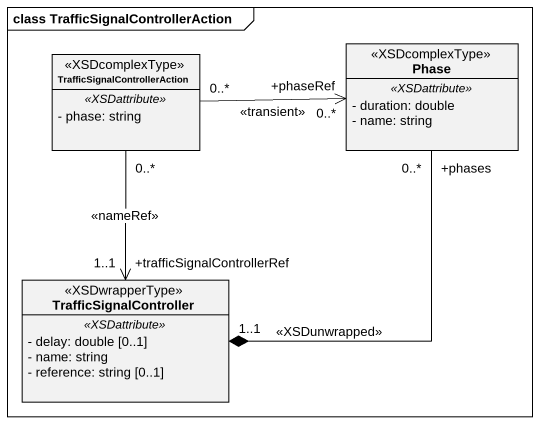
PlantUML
@startuml
mainframe class TrafficSignalControllerAction
hide circle
hide empty members
skinparam classAttributeIconSize 0
class "TrafficSignalControllerAction" as TrafficSignalControllerActio <<XSDcomplexType>> {
  .. <<XSDattribute>> ..
  - phase: string
}
class Phase <<XSDcomplexType>> {
  .. <<XSDattribute>> ..
  - duration: double
  - name: string
}
class TrafficSignalController <<XSDwrapperType>> {
  .. <<XSDattribute>> ..
  - delay: double [0..1]
  - name: string
  - reference: string [0..1]
}
TrafficSignalControllerActio "0..*" -right-> "+phaseRef\n0..*" Phase : <<transient>>
TrafficSignalControllerActio "0..*" --> "+trafficSignalControllerRef\n1..1" TrafficSignalController : <<nameRef>>
TrafficSignalController "1..1" *-up- "+phases\n0..*" Phase : <<XSDunwrapped>>
@enduml
